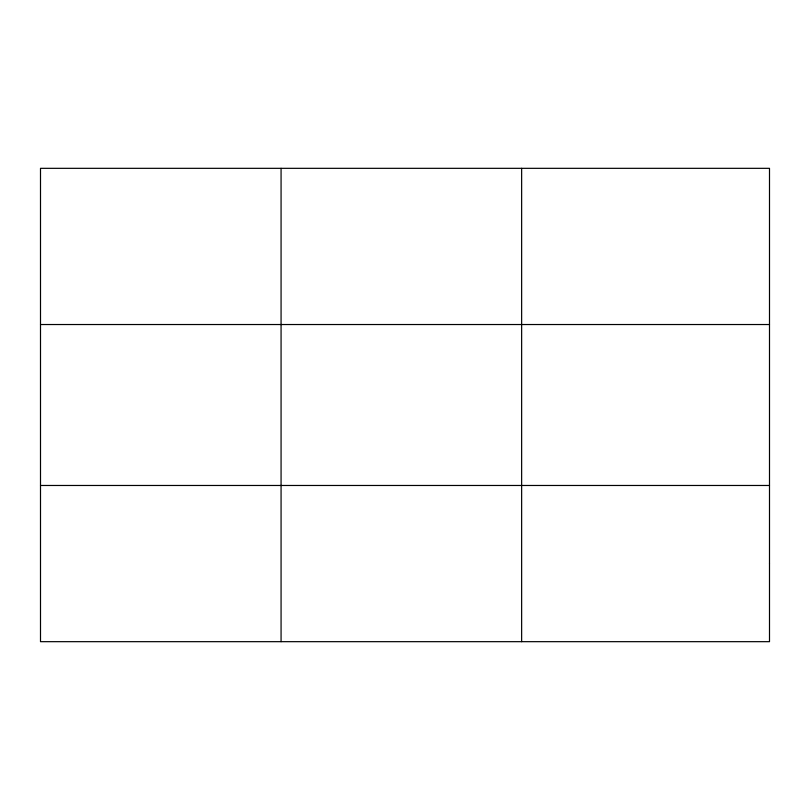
<?xml version="1.0" encoding="UTF-8"?>
<svg xmlns="http://www.w3.org/2000/svg" width="810" height="810" viewBox="0 0 810 810"><rect width="100%" height="100%" fill="white"/><g stroke="black" fill="none" stroke-linecap="round" stroke-linejoin="round"><path stroke-width="1.21" d="M281.07 168.328L281.07 641.672M521.64 168.328L521.64 641.672M40.5 324.526L769.5 324.526M40.5 485.474L769.5 485.474M769.5 563.568L769.5 641.672L40.5 641.672L40.5 168.328L769.5 168.328L769.5 563.568"/></g></svg>
